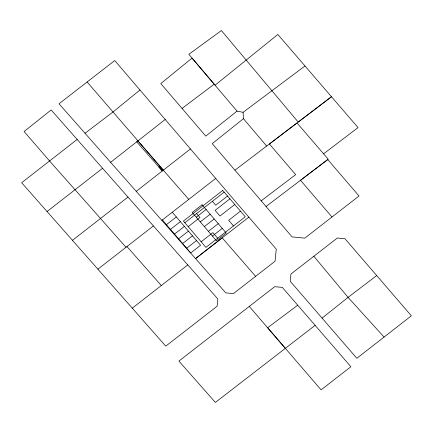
<?xml version="1.0" encoding="UTF-8"?>
<svg xmlns="http://www.w3.org/2000/svg" width="433" height="433" viewBox="0 0 433 433"><rect width="100%" height="100%" fill="white"/><g stroke="black" fill="none" stroke-linecap="round" stroke-linejoin="round"><path stroke-width="0.65" d="M139.978 89.999L112.818 112.131L85.02 133.267M215.06 85.214L277.856 34.472L358.048 127.594L323.592 153.812M163.328 170.158L159.842 166.175L158.846 166.97L162.348 170.927L136.709 141.867L137.878 140.947L188.766 199.402M305 65.973L243.097 112.304L237.035 111.129L205.751 136.103L160.784 83.574L192.063 58.092L214.194 84.17L182.066 108.412M243.097 112.304L243.454 118.696L212.219 143.653L292.08 236.9L304.767 238.155L359.017 196.008L327.754 159.561L300.518 180.285L331.997 217.003M322.082 318.098L356.835 358.297L411.35 315.814L344.982 238.735L337.367 238.004L290.965 274.024L290.224 281.288L322.082 318.098L348.067 297.374L376.683 275.567M110.632 162.31L165.222 119.476M136.238 191.326L190.466 148.952M77.166 139.453L21.65 182.704L165.752 346.135L217.122 306.239L217.826 298.965L51.143 109.944L24.096 131.508L49.573 160.968L126.014 247.281M47.056 211.52L102.572 168.269M72.463 240.342L127.984 197.091M97.901 269.174L153.423 225.923M161.823 220.375L215.71 178.428M166.445 224.64L176.312 216.96M170.494 229.36L180.355 221.68M184.837 222.746L224.164 192.138M174.537 234.08L184.404 226.399M196.241 217.187L206.108 209.507M188.193 226.665L199.959 217.501L196.609 213.588M227.514 196.052L215.748 205.215L212.392 201.302M178.58 238.799L188.447 231.119M200.284 221.907L210.151 214.227M229.907 198.85L215.109 210.368L219.964 216.029L234.762 204.511M182.623 243.519L192.49 235.844M204.327 226.627L214.194 218.946M186.666 248.239L196.533 240.564M208.37 231.346L218.237 223.666M201.129 241.766L212.901 232.602L217.707 238.21M240.456 211.158L228.684 220.316L233.49 225.923M212.419 236.066L222.281 228.386M248.867 217.133L195.548 258.604L222.216 237.863L255.622 276.341L275.025 261.283L276.286 249.164L114.74 60.55L59.029 103.779L225.766 292.881L233.409 293.606L255.622 276.341M132.271 308.166L187.787 264.915M315.127 325.34L215.363 402.441L178.905 361.079L274.684 286.678L282.327 287.404L350.903 366.724L321.075 389.852L249.267 306.423M234.951 170.191L331.489 96.743L298.229 122.052L221.382 30.559L188.853 54.309L237.035 111.129M261.18 200.831L295.669 174.634L269.413 144L297.027 122.961L328.225 159.198L266.035 206.509M297.72 305.189L267.637 327.749L285.347 348.354M384.093 337.058L348.067 297.374L313.844 256.26M126.956 246.556L161.32 285.542M159.842 166.175L87.12 81.994M172.269 212.24L200.576 245.284L190.709 252.959L162.402 219.921M243.454 118.696L266.663 146.062M202.059 204.787L192.198 212.468L216.462 240.786L226.324 233.106L202.059 204.787M222.708 190.444L183.386 221.057L205.935 247.373L245.262 216.765L222.708 190.444"/></g></svg>
